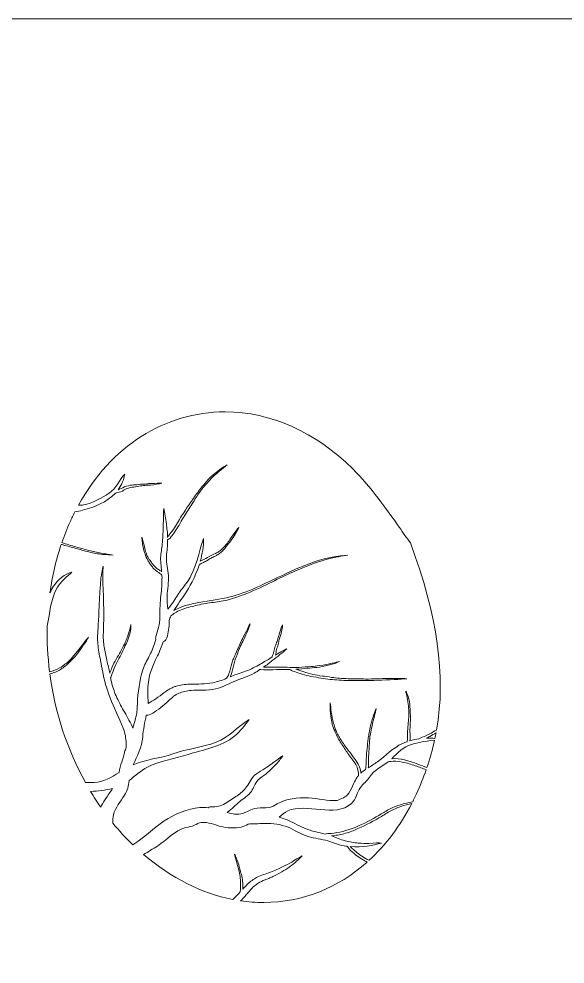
# Model space of a CAD drawing. Extents: x 259 to 1424, y -885 to -136.
# Drawn here: x 344.2 to 425.2, y -701.4 to -561.3 of the extents above; entities that cross this region are included whole.
import ezdxf

# ---------------------------------------------------------------- set-up
doc = ezdxf.new("R2010")
doc.units = 0
doc.header["$MEASUREMENT"] = 0
doc.layers.add('Layer 1', color=7, linetype='Continuous', lineweight=0)

# ---------------------------------------------------------------- blocks, each defined once
blk = doc.blocks.new('Block_0')
at = {"layer": 'Layer 1'}
for points, knots in [([(263.18, -561.27), (263.18, -561.27), (263.18, -652.06), (263.18, -652.06), (263.18, -652.06), (263.18, -653.11), (263.18, -653.11), (263.18, -653.11), (263.18, -656.28), (263.18, -656.28), (263.18, -656.28), (263.18, -657.92), (263.18, -657.92), (263.18, -657.92), (263.18, -658.26), (263.18, -658.26), (263.18, -658.26), (263.18, -658.62), (263.18, -658.62), (263.18, -658.62), (263.18, -664.82), (263.18, -664.82), (263.18, -664.82), (263.18, -665.3), (263.18, -665.3), (263.18, -665.3), (263.18, -670), (263.18, -670), (263.18, -670), (263.18, -670.8), (263.18, -670.8), (263.18, -670.8), (263.18, -675.3), (263.18, -675.3), (263.18, -675.3), (263.18, -675.55), (263.18, -675.55), (263.18, -675.55), (263.18, -706.83), (263.18, -706.83), (263.18, -706.83), (263.18, -708.25), (263.18, -708.25), (263.18, -708.25), (263.18, -712.85), (263.18, -712.85), (263.18, -712.85), (263.18, -713.66), (263.18, -713.66), (263.18, -713.66), (263.18, -717.43), (263.18, -717.43), (263.18, -717.43), (263.18, -717.6), (263.18, -717.6), (263.18, -717.6), (263.18, -723.98), (263.18, -723.98), (263.18, -723.98), (263.18, -726.07), (263.18, -726.07), (263.18, -726.07), (263.18, -777.06), (263.18, -777.06), (263.18, -777.06), (263.18, -777.87), (263.18, -777.87), (263.18, -777.87), (263.18, -779.32), (263.18, -779.32), (263.18, -779.32), (263.18, -780.83), (263.18, -780.83), (263.18, -780.83), (263.18, -785.66), (263.18, -785.66), (263.18, -785.66), (263.18, -786.04), (263.18, -786.04), (263.18, -786.04), (263.18, -789.39), (263.18, -789.39), (263.18, -789.39), (263.18, -789.87), (263.18, -789.87), (263.18, -789.87), (263.18, -797.45), (263.18, -797.45), (263.18, -797.45), (263.18, -798.02), (263.18, -798.02), (263.18, -798.02), (263.18, -885.29), (263.18, -885.29), (263.18, -885.29), (587.19, -885.29), (587.19, -885.29), (587.19, -885.29), (587.19, -771.49), (587.19, -771.49), (587.19, -771.49), (587.19, -770.62), (587.19, -770.62), (587.19, -770.62), (587.19, -766.49), (587.19, -766.49), (587.19, -766.49), (587.19, -765.45), (587.19, -765.45), (587.19, -765.45), (587.19, -761.97), (587.19, -761.97), (587.19, -761.97), (587.19, -760.88), (587.19, -760.88), (587.19, -760.88), (587.19, -756.58), (587.19, -756.58), (587.19, -756.58), (587.19, -755.58), (587.19, -755.58), (587.19, -755.58), (587.19, -746.45), (587.19, -746.45), (587.19, -746.45), (587.19, -744.96), (587.19, -744.96), (587.19, -744.96), (587.19, -740.38), (587.19, -740.38), (587.19, -740.38), (587.19, -739.33), (587.19, -739.33), (587.19, -739.33), (587.19, -733.05), (587.19, -733.05), (587.19, -733.05), (587.19, -731.98), (587.19, -731.98), (587.19, -731.98), (587.19, -721.86), (587.19, -721.86), (587.19, -721.86), (587.19, -721.18), (587.19, -721.18), (587.19, -721.18), (587.19, -673.51), (587.19, -673.51), (587.19, -673.51), (587.19, -673.43), (587.19, -673.43), (587.19, -673.43), (587.19, -561.27), (587.19, -561.27), (587.19, -561.27), (263.18, -561.27), (263.18, -561.27)], [0, 0, 0, 0, 1, 1, 1, 2, 2, 2, 3, 3, 3, 4, 4, 4, 5, 5, 5, 6, 6, 6, 7, 7, 7, 8, 8, 8, 9, 9, 9, 10, 10, 10, 11, 11, 11, 12, 12, 12, 13, 13, 13, 14, 14, 14, 15, 15, 15, 16, 16, 16, 17, 17, 17, 18, 18, 18, 19, 19, 19, 20, 20, 20, 21, 21, 21, 22, 22, 22, 23, 23, 23, 24, 24, 24, 25, 25, 25, 26, 26, 26, 27, 27, 27, 28, 28, 28, 29, 29, 29, 30, 30, 30, 31, 31, 31, 32, 32, 32, 33, 33, 33, 34, 34, 34, 35, 35, 35, 36, 36, 36, 37, 37, 37, 38, 38, 38, 39, 39, 39, 40, 40, 40, 41, 41, 41, 42, 42, 42, 43, 43, 43, 44, 44, 44, 45, 45, 45, 46, 46, 46, 47, 47, 47, 48, 48, 48, 49, 49, 49, 50, 50, 50, 51, 51, 51, 52, 52, 52, 52]), ([(348.38, -651.31), (348.38, -651.31), (348.38, -651.28), (348.38, -651.28), (348.86, -649.22), (348.74, -647.57), (349.91, -645.52), (350.34, -644.78), (351.35, -643.88), (352.03, -643.33), (351.07, -643.44), (349.86, -644.58), (349.3, -645.4), (349.09, -645.7), (348.92, -646.04), (348.78, -646.39), (349.11, -643.93), (349.67, -641.52), (350.46, -639.19), (350.64, -639.24), (350.82, -639.29), (350.99, -639.34), (351.67, -639.53), (352.24, -639.67), (352.85, -639.85), (353.37, -639.99), (353.89, -640.15), (354.54, -640.32), (355.25, -640.45), (355.94, -640.62), (356.57, -640.68), (357.21, -640.73), (357.76, -640.76), (358.16, -640.77), (357.6, -640.63), (356.49, -640.59), (354.57, -640.09), (354.04, -639.94), (353.64, -639.88), (353.13, -639.72), (352.48, -639.52), (351.76, -639.31), (351.06, -639.09), (350.89, -639.04), (350.72, -638.99), (350.55, -638.93), (350.91, -637.88), (351.31, -636.85), (351.77, -635.84), (352, -635.34), (352.24, -634.84), (352.49, -634.36), (352.88, -634.3), (353.27, -634.23), (353.63, -634.13), (355.43, -633.66), (357.22, -632.91), (358.43, -631.64), (358.51, -631.56), (358.76, -631.55), (359.07, -631.46), (359.43, -631.41), (359.63, -631.18), (359.9, -631.04), (360.28, -630.83), (360.58, -630.8), (360.96, -630.73), (361.28, -630.68), (361.65, -630.62), (361.98, -630.57), (362.3, -630.52), (362.57, -630.46), (362.87, -630.44), (363.12, -630.43), (363.37, -630.43), (363.68, -630.4), (364.35, -630.35), (365.01, -630.24), (365.37, -630.09), (365.09, -630.08), (364.58, -630.16), (363.65, -630.17), (363.39, -630.18), (363.21, -630.24), (362.96, -630.24), (362.65, -630.24), (362.29, -630.28), (361.94, -630.31), (361.61, -630.35), (361.26, -630.37), (360.95, -630.4), (360.59, -630.43), (360.23, -630.52), (359.85, -630.68), (359.5, -630.81), (359.17, -630.97), (358.88, -631.12), (359.37, -630.46), (359.72, -629.68), (359.87, -628.76), (359.13, -629.51), (358.63, -630.93), (357.55, -631.61), (356.48, -632.29), (355.04, -633.1), (353.77, -633.34), (353.53, -633.38), (353.27, -633.4), (353, -633.4), (357.81, -624.67), (365.8, -619.54), (374.78, -619.54), (381.51, -619.54), (388.23, -622.55), (393.7, -628.01), (396.38, -630.68), (398.71, -633.99), (400.58, -636.65), (401.16, -637.47), (401.71, -638.26), (402.24, -638.98), (406.26, -649.81), (407.53, -658.61), (406.12, -666.72), (405.77, -666.9), (405.43, -667.11), (405.04, -667.32), (404.58, -667.57), (404.08, -667.77), (403.68, -667.92), (403.61, -667.95), (403.55, -667.98), (403.5, -668.02), (403.08, -668.07), (402.62, -668.18), (402.17, -668.32), (402.18, -668.05), (402.21, -667.61), (402.18, -667.3), (402.13, -666.8), (402.18, -666.46), (402.21, -666), (402.23, -665.64), (402.25, -665.2), (402.25, -664.82), (402.23, -664.45), (402.21, -664.11), (402.2, -663.78), (402.18, -663.49), (402.18, -663.2), (402.14, -662.84), (402.07, -662.46), (402.01, -662.08), (401.9, -661.76), (401.78, -661.43), (401.66, -661.16), (401.56, -660.97), (401.58, -661.28), (401.83, -661.83), (401.92, -662.88), (401.93, -663.18), (401.99, -663.38), (401.99, -663.67), (402, -664.02), (401.99, -664.43), (401.99, -664.82), (401.98, -665.2), (401.93, -665.59), (401.89, -665.93), (401.84, -666.33), (401.82, -666.74), (401.83, -667.2), (401.83, -667.63), (401.8, -668.05), (401.77, -668.4), (401.77, -668.4), (401.77, -668.45), (401.77, -668.45), (401.52, -668.54), (401.28, -668.63), (401.06, -668.73), (399.65, -669.34), (398.55, -670.54), (397.36, -671.43), (396.89, -671.78), (396.43, -672.04), (395.99, -672.31), (396, -672.21), (396.01, -672.12), (396.01, -672.04), (396.01, -671.35), (396.03, -670.89), (396.06, -670.27), (396.07, -669.79), (396.12, -669.2), (396.16, -668.69), (396.19, -668.19), (396.2, -667.77), (396.3, -667.32), (396.38, -666.94), (396.43, -666.56), (396.56, -666.1), (396.77, -665.09), (397.05, -664.13), (397.15, -663.55), (396.98, -663.93), (396.7, -664.68), (396.33, -666.06), (396.21, -666.45), (396.23, -666.75), (396.13, -667.12), (396.08, -667.35), (396.03, -667.61), (395.99, -667.87), (395.96, -668.13), (395.93, -668.41), (395.9, -668.67), (395.84, -669.19), (395.77, -669.72), (395.74, -670.18), (395.69, -670.73), (395.7, -671.28), (395.66, -671.89), (395.66, -672.13), (395.62, -672.36), (395.57, -672.58), (395.33, -672.73), (395.11, -672.9), (394.9, -673.09), (394.89, -672.97), (394.88, -672.85), (394.85, -672.73), (394.8, -672.38), (394.65, -672.04), (394.51, -671.79), (394.07, -671.09), (393.74, -670.64), (393.3, -670.06), (392.94, -669.6), (392.5, -669.05), (392.17, -668.55), (392.01, -668.3), (391.86, -668.07), (391.71, -667.85), (391.58, -667.62), (391.46, -667.38), (391.34, -667.14), (391.26, -666.94), (391.17, -666.72), (391.09, -666.5), (391.01, -666.27), (390.94, -666.02), (390.85, -665.76), (390.52, -664.59), (390.44, -663.4), (390.35, -662.71), (390.32, -663.2), (390.27, -664.16), (390.64, -665.84), (390.71, -666.07), (390.78, -666.26), (390.85, -666.45), (390.92, -666.64), (391.01, -666.82), (391.09, -667.04), (391.18, -667.31), (391.33, -667.58), (391.47, -667.87), (391.62, -668.14), (391.79, -668.42), (391.96, -668.69), (392.29, -669.22), (392.66, -669.74), (392.98, -670.18), (393.36, -670.71), (393.78, -671.21), (394.13, -671.83), (394.45, -672.37), (394.55, -672.98), (394.52, -673.49), (394.37, -673.67), (394.22, -673.88), (394.09, -674.13), (393.76, -674.75), (393.3, -676.13), (392.71, -676.51), (392.2, -676.85), (391.52, -677.22), (390.86, -677.19), (389.37, -677.12), (388.1, -676.76), (386.58, -676.76), (384.74, -676.76), (383.45, -677.04), (381.88, -678.01), (381.12, -678.48), (379.62, -678.09), (378.81, -678.44), (378.14, -678.74), (377.28, -679.27), (376.51, -679.21), (376.01, -679.17), (375.54, -679.07), (375.08, -678.94), (375.84, -678.34), (376.29, -677.82), (376.95, -677.3), (377.21, -677.07), (377.54, -676.87), (377.84, -676.63), (378.15, -676.4), (378.44, -676.13), (378.65, -675.82), (379.04, -675.24), (379.22, -674.6), (379.62, -674.15), (379.96, -673.77), (380.39, -673.56), (380.84, -673.21), (381.12, -672.97), (381.34, -672.79), (381.56, -672.56), (381.79, -672.34), (382.01, -672.13), (382.21, -671.9), (382.64, -671.46), (383.01, -670.99), (383.3, -670.56), (383.08, -670.62), (382.79, -670.91), (382.3, -671.27), (381.81, -671.62), (381.17, -672.09), (380.35, -672.62), (379.88, -672.92), (379.5, -673.12), (379.09, -673.48), (378.58, -673.94), (378.24, -674.8), (377.79, -675.35), (377.58, -675.62), (377.34, -675.84), (377.1, -676.04), (376.86, -676.25), (376.61, -676.41), (376.36, -676.58), (375.76, -676.97), (375.18, -677.34), (374.51, -677.74), (373.89, -678.12), (373.13, -678.1), (372.53, -678.12), (372.41, -678.12), (372.32, -678.16), (372.26, -678.23), (371.86, -678.19), (371.44, -678.18), (371, -678.22), (369.13, -678.43), (367.28, -679.14), (365.73, -680.2), (364.11, -681.3), (362.7, -682.72), (361.07, -683.73), (360.03, -682.74), (359.04, -681.67), (358.13, -680.54), (358.1, -680.1), (358.09, -679.68), (358.2, -679.26), (358.46, -678.24), (359.29, -677.28), (359.83, -676.39), (360.29, -675.63), (360.42, -675.02), (360.54, -674.2), (361.39, -673.53), (362.24, -672.73), (363.23, -672.22), (365.06, -671.29), (367.24, -671), (369.13, -670.38), (371.51, -669.61), (374.15, -669.27), (376.19, -667.59), (376.99, -666.93), (377.73, -666.03), (378.32, -665.18), (376.55, -666.18), (375.4, -667.81), (373.42, -668.54), (371.3, -669.32), (369.12, -669.49), (367.02, -670.25), (365.11, -670.93), (363, -671.06), (361.14, -671.88), (361.69, -670.53), (362.42, -669.25), (362.54, -667.77), (362.64, -666.62), (362.83, -665.6), (363.07, -664.52), (363.35, -664.53), (363.67, -664.44), (364.03, -664.23), (364.77, -663.76), (365.66, -663.09), (366.37, -662.38), (366.63, -662.12), (366.88, -661.92), (367.12, -661.72), (367.38, -661.55), (367.62, -661.38), (367.9, -661.27), (368.44, -661.02), (369.03, -660.9), (369.71, -660.84), (370.25, -660.79), (370.87, -660.83), (371.5, -660.81), (372.12, -660.8), (372.76, -660.73), (373.35, -660.61), (374.51, -660.32), (375.49, -659.76), (376.46, -659.35), (376.88, -659.2), (377.28, -659.05), (377.71, -658.89), (378.14, -658.73), (378.59, -658.55), (379.07, -658.27), (379.37, -658.11), (379.65, -657.93), (379.93, -657.76), (379.93, -657.76), (380.06, -657.76), (380.06, -657.76), (380.47, -657.77), (381.27, -657.82), (381.82, -657.77), (382.6, -657.71), (383.13, -657.73), (383.85, -657.74), (384.01, -657.74), (384.19, -657.74), (384.37, -657.73), (384.45, -657.82), (384.67, -657.94), (385.06, -658.06), (385.62, -658.24), (386.71, -658.63), (387.49, -658.77), (388.04, -658.88), (388.51, -658.93), (388.96, -659.02), (389.41, -659.08), (389.85, -659.14), (390.36, -659.21), (391.16, -659.29), (392.15, -659.38), (393, -659.37), (393.84, -659.4), (394.54, -659.34), (395.3, -659.36), (395.93, -659.35), (396.58, -659.36), (397.37, -659.34), (399.07, -659.28), (400.74, -659.2), (401.69, -659.11), (401.01, -659.06), (399.69, -659.09), (397.34, -659.11), (396.68, -659.11), (396.21, -659.17), (395.57, -659.16), (394.79, -659.13), (393.88, -659.16), (393, -659.11), (392.15, -659.1), (391.28, -658.99), (390.53, -658.91), (390.09, -658.83), (389.64, -658.77), (389.18, -658.71), (388.71, -658.65), (388.25, -658.56), (387.75, -658.47), (386.84, -658.27), (385.97, -657.96), (385.25, -657.71), (385.4, -657.7), (385.56, -657.7), (385.7, -657.69), (386.29, -657.63), (386.79, -657.58), (387.31, -657.53), (387.76, -657.48), (388.21, -657.45), (388.77, -657.38), (389.36, -657.26), (389.95, -657.16), (390.45, -657.01), (390.96, -656.85), (391.4, -656.7), (391.71, -656.58), (391.23, -656.63), (390.35, -656.95), (388.71, -657.16), (388.25, -657.2), (387.93, -657.28), (387.48, -657.32), (386.94, -657.36), (386.3, -657.38), (385.69, -657.43), (385.09, -657.44), (384.47, -657.43), (383.94, -657.41), (383.31, -657.38), (382.67, -657.4), (381.95, -657.41), (381.44, -657.43), (380.92, -657.41), (380.47, -657.39), (380.93, -657.07), (381.35, -656.74), (381.76, -656.43), (382.54, -655.8), (383.27, -655.24), (383.92, -654.69), (383.58, -654.8), (383.01, -655.13), (382.22, -655.6), (382.26, -655.48), (382.3, -655.34), (382.31, -655.22), (382.33, -654.89), (382.42, -654.68), (382.51, -654.39), (382.58, -654.17), (382.66, -653.89), (382.71, -653.65), (382.77, -653.41), (382.79, -653.2), (382.86, -652.98), (382.91, -652.8), (382.99, -652.63), (383.05, -652.4), (383.18, -651.92), (383.26, -651.43), (383.26, -651.14), (383.15, -651.31), (383.06, -651.69), (382.83, -652.35), (382.76, -652.53), (382.77, -652.68), (382.69, -652.85), (382.61, -653.07), (382.54, -653.33), (382.46, -653.58), (382.39, -653.82), (382.29, -654.06), (382.2, -654.27), (382.1, -654.52), (382.03, -654.78), (381.98, -655.08), (381.92, -655.35), (381.82, -655.61), (381.73, -655.82), (381.72, -655.85), (381.71, -655.89), (381.71, -655.92), (381.38, -656.13), (381.01, -656.34), (380.61, -656.58), (380.04, -656.92), (379.4, -657.27), (378.67, -657.63), (378.26, -657.83), (377.89, -657.97), (377.52, -658.09), (377.16, -658.21), (376.79, -658.34), (376.39, -658.48), (376.13, -658.57), (375.84, -658.69), (375.54, -658.81), (375.57, -658.75), (375.6, -658.68), (375.61, -658.62), (375.79, -657.97), (375.89, -657.55), (376.04, -656.98), (376.1, -656.76), (376.17, -656.52), (376.25, -656.28), (376.35, -656.04), (376.44, -655.8), (376.53, -655.57), (376.61, -655.35), (376.68, -655.14), (376.75, -654.94), (376.83, -654.74), (376.92, -654.54), (377.01, -654.35), (377.17, -654.02), (377.34, -653.68), (377.54, -653.28), (377.97, -652.39), (378.32, -651.49), (378.48, -650.96), (378.26, -651.29), (377.97, -651.99), (377.33, -653.19), (377.14, -653.53), (377.07, -653.8), (376.9, -654.12), (376.69, -654.52), (376.47, -655), (376.28, -655.48), (376.19, -655.71), (376.09, -655.94), (375.99, -656.16), (375.89, -656.39), (375.81, -656.62), (375.75, -656.83), (375.58, -657.33), (375.49, -657.85), (375.32, -658.39), (375.24, -658.64), (375.12, -658.86), (374.98, -659.05), (374.31, -659.33), (373.6, -659.6), (372.92, -659.7), (372.34, -659.79), (371.81, -659.86), (371.27, -659.89), (370.74, -659.91), (370.22, -659.91), (369.69, -659.92), (369.06, -659.92), (368.38, -659.98), (367.7, -660.16), (367.52, -660.22), (367.35, -660.27), (367.18, -660.33), (367.01, -660.4), (366.84, -660.48), (366.67, -660.56), (366.49, -660.64), (366.35, -660.75), (366.19, -660.85), (366.03, -660.95), (365.88, -661.05), (365.73, -661.17), (364.9, -661.83), (364.07, -662.38), (363.33, -662.77), (363.34, -662.22), (363.29, -661.65), (363.29, -661.07), (363.29, -658.99), (363.82, -657.51), (364.73, -655.73), (365.09, -655.03), (365.35, -654.34), (365.56, -653.66), (365.85, -653.53), (366.11, -653.23), (366.2, -652.73), (366.26, -652.39), (366.35, -651.99), (366.41, -651.56), (366.46, -651.22), (366.46, -650.85), (366.44, -650.48), (366.52, -650.25), (366.62, -650.03), (366.73, -649.8), (366.77, -649.77), (366.81, -649.73), (366.85, -649.7), (367.19, -649.38), (367.81, -649.05), (368.51, -648.79), (369.21, -648.54), (369.99, -648.36), (370.61, -648.21), (371.51, -648.01), (372.28, -647.9), (373.03, -647.79), (373.78, -647.68), (374.53, -647.6), (375.35, -647.36), (376.66, -647.01), (378.2, -646.42), (379.48, -645.83), (380.75, -645.25), (381.78, -644.71), (382.92, -644.16), (383.88, -643.71), (384.85, -643.27), (386.06, -642.75), (387.36, -642.2), (388.68, -641.72), (389.87, -641.4), (391.07, -641.05), (392.15, -640.92), (392.94, -640.8), (391.82, -640.83), (389.58, -641.05), (385.93, -642.56), (384.91, -642.98), (384.22, -643.36), (383.25, -643.79), (382.07, -644.33), (380.7, -645.01), (379.37, -645.6), (378.07, -646.17), (376.7, -646.66), (375.48, -646.98), (374.06, -647.4), (372.53, -647.47), (370.85, -647.81), (369.54, -648.06), (368.2, -648.39), (367.17, -649), (367.69, -648.13), (368.31, -647.3), (368.84, -646.5), (369.4, -645.64), (370.33, -644.08), (370.95, -642.14), (371.02, -642.13), (371.11, -642.11), (371.23, -642.04), (371.34, -641.98), (371.51, -641.88), (371.71, -641.79), (371.9, -641.7), (372.1, -641.6), (372.25, -641.49), (372.47, -641.35), (372.67, -641.24), (372.86, -641.14), (373.05, -641.05), (373.25, -640.96), (373.46, -640.83), (373.63, -640.73), (373.82, -640.64), (374, -640.5), (374.16, -640.36), (374.34, -640.22), (374.48, -640.07), (374.61, -639.91), (374.73, -639.78), (374.84, -639.64), (374.95, -639.49), (375.06, -639.35), (375.17, -639.21), (375.36, -638.97), (375.56, -638.74), (375.77, -638.43), (376.21, -637.75), (376.61, -637.08), (376.81, -636.67), (376.57, -636.89), (376.23, -637.41), (375.57, -638.31), (375.39, -638.56), (375.29, -638.76), (375.1, -638.99), (374.86, -639.27), (374.59, -639.6), (374.29, -639.88), (374.15, -640.02), (373.99, -640.14), (373.84, -640.26), (373.68, -640.37), (373.5, -640.44), (373.34, -640.52), (372.98, -640.72), (372.59, -640.89), (372.17, -641.13), (371.8, -641.34), (371.41, -641.51), (371.08, -641.68), (371.37, -640.63), (371.57, -639.49), (371.57, -638.3), (371.27, -639.03), (370.58, -642.12), (369.7, -643.83), (369.33, -644.56), (368.91, -645.11), (368.37, -645.77), (367.91, -646.34), (367.57, -646.99), (367.17, -647.59), (366.89, -648.01), (366.56, -648.41), (366.26, -648.82), (366.19, -648.15), (366.14, -647.52), (366.16, -646.81), (366.19, -645.88), (366.42, -644.79), (366.36, -643.82), (366.29, -642.87), (366.04, -642), (366.05, -641.13), (366.06, -640.41), (366.24, -639.75), (366.23, -638.85), (366.24, -638.72), (366.23, -638.59), (366.23, -638.47), (366.31, -638.51), (366.5, -638.4), (366.78, -638.03), (367.07, -637.65), (367.63, -636.88), (367.93, -636.32), (368.35, -635.52), (368.7, -635.01), (369.14, -634.31), (369.49, -633.75), (369.92, -633.08), (370.29, -632.5), (370.66, -631.94), (370.96, -631.45), (371.34, -630.97), (371.5, -630.78), (371.67, -630.57), (371.85, -630.37), (372.03, -630.16), (372.23, -629.95), (372.44, -629.72), (373.38, -628.7), (374.45, -627.88), (375.07, -627.41), (374.58, -627.67), (373.64, -628.22), (372.26, -629.57), (371.89, -629.97), (371.66, -630.28), (371.33, -630.68), (370.91, -631.16), (370.48, -631.77), (370.07, -632.36), (369.69, -632.92), (369.28, -633.52), (368.92, -634.04), (368.51, -634.65), (368.12, -635.29), (367.7, -636), (367.31, -636.67), (366.87, -637.29), (366.48, -637.77), (366.36, -637.92), (366.28, -638.06), (366.24, -638.18), (366.22, -637.47), (366.13, -636.8), (366.05, -636.17), (365.97, -635.34), (365.82, -634.57), (365.68, -633.86), (365.52, -634.48), (365.7, -636.18), (365.47, -638.87), (365.42, -639.63), (365.28, -640.17), (365.21, -640.91), (365.15, -641.58), (365.28, -642.44), (365.35, -643.25), (365.24, -643.16), (365.12, -643.08), (365.02, -643.02), (364.83, -642.9), (364.68, -642.79), (364.54, -642.67), (364.41, -642.54), (364.3, -642.4), (364.16, -642.25), (364.1, -642.19), (364.05, -642.13), (363.99, -642.07), (363.94, -642), (363.88, -641.92), (363.83, -641.85), (363.73, -641.7), (363.62, -641.56), (363.52, -641.42), (363.37, -641.13), (363.18, -640.91), (363.09, -640.61), (363.02, -640.37), (362.93, -640.13), (362.86, -639.81), (362.68, -639.15), (362.56, -638.48), (362.42, -638.11), (362.41, -638.25), (362.43, -638.45), (362.46, -638.74), (362.49, -639.03), (362.56, -639.4), (362.64, -639.88), (362.68, -640.16), (362.82, -640.32), (362.88, -640.58), (362.94, -640.9), (363.15, -641.23), (363.3, -641.56), (363.39, -641.7), (363.49, -641.85), (363.59, -642.01), (363.68, -642.16), (363.77, -642.31), (363.88, -642.43), (364, -642.58), (364.12, -642.72), (364.26, -642.86), (364.4, -643), (364.57, -643.12), (364.74, -643.25), (364.97, -643.42), (365.19, -643.59), (365.39, -643.75), (365.39, -643.85), (365.39, -643.95), (365.4, -644.04), (365.4, -645.02), (365.33, -645.89), (365.24, -646.75), (365.12, -647.78), (365.08, -648.82), (365.07, -649.98), (365.07, -650.51), (365.03, -651.03), (364.89, -651.51), (364.75, -651.99), (364.61, -652.45), (364.49, -652.86), (364.44, -653.04), (364.45, -653.19), (364.5, -653.32), (364.47, -653.41), (364.44, -653.5), (364.41, -653.59), (364.04, -654.58), (363.78, -655.25), (363.52, -655.75), (363.13, -656.5), (362.81, -657.02), (362.56, -657.81), (362.04, -659.45), (361.83, -661.09), (361.75, -662.86), (361.71, -663.64), (361.7, -664.3), (361.45, -665.05), (361.31, -665.5), (361.19, -665.96), (361.07, -666.42), (361.04, -666.35), (361.02, -666.28), (360.99, -666.21), (360.56, -665.28), (360.12, -664.55), (359.71, -663.84), (359.31, -663.12), (358.93, -662.43), (358.58, -661.63), (358.29, -660.99), (358.07, -660.27), (357.89, -659.55), (357.84, -659.37), (357.8, -659.17), (357.76, -658.98), (357.78, -658.94), (357.8, -658.91), (357.81, -658.86), (357.9, -658.59), (358.16, -658.08), (358.27, -657.71), (358.43, -657.17), (358.63, -656.85), (358.87, -656.4), (359.06, -656.04), (359.3, -655.61), (359.48, -655.23), (359.66, -654.85), (359.79, -654.51), (359.96, -654.17), (360.09, -653.88), (360.25, -653.59), (360.39, -653.22), (360.71, -652.41), (360.83, -651.55), (360.79, -651.06), (360.69, -651.39), (360.65, -652.06), (360.17, -653.15), (360.04, -653.45), (359.99, -653.68), (359.84, -653.97), (359.64, -654.34), (359.45, -654.72), (359.25, -655.11), (359.05, -655.49), (358.81, -655.86), (358.61, -656.19), (358.38, -656.58), (358.17, -656.99), (357.98, -657.48), (357.87, -657.75), (357.75, -658.03), (357.64, -658.28), (357.59, -657.98), (357.53, -657.68), (357.46, -657.4), (357.3, -656.71), (357.15, -656.04), (357, -655.39), (356.85, -654.73), (356.76, -654.08), (356.7, -653.43), (356.65, -652.88), (356.7, -652.36), (356.72, -651.8), (356.74, -651.24), (356.75, -650.65), (356.77, -649.97), (356.76, -647.05), (356.55, -644.56), (356.68, -642.44), (356.6, -642.66), (356.54, -643), (356.46, -643.43), (356.43, -643.65), (356.39, -643.89), (356.35, -644.16), (356.31, -644.43), (356.31, -644.72), (356.28, -645.04), (356.23, -645.67), (356.15, -646.4), (356.14, -647.23), (356.12, -647.65), (356.09, -648.09), (356.06, -648.55), (356.05, -649.02), (356.04, -649.5), (356.01, -650.02), (355.99, -650.31), (355.97, -650.58), (355.95, -650.84), (355.94, -651.09), (355.92, -651.34), (355.91, -651.59), (355.88, -652.08), (355.84, -652.57), (355.84, -653.13), (355.87, -653.82), (355.95, -654.63), (356.09, -655.45), (356.17, -655.86), (356.25, -656.28), (356.33, -656.69), (356.37, -656.89), (356.41, -657.1), (356.44, -657.29), (356.49, -657.49), (356.53, -657.69), (356.57, -657.88), (356.8, -659.36), (357.23, -660.68), (357.7, -661.93), (358.26, -663.42), (358.99, -664.86), (359.63, -666.44), (359.94, -667.16), (360.06, -667.93), (360.08, -668.65), (360.08, -668.82), (360.08, -669), (360.07, -669.17), (360.07, -669.28), (360.06, -669.39), (360.04, -669.49), (359.94, -669.69), (359.85, -669.89), (359.82, -670.11), (359.68, -671.09), (359.18, -671.87), (359.06, -673.02), (357.88, -673.73), (356.66, -674.43), (355.34, -674.51), (354.91, -674.53), (354.47, -674.52), (354.04, -674.5), (351.31, -669.58), (349.52, -664.04), (348.77, -658.39), (349.29, -658.26), (349.9, -658.03), (350.36, -657.73), (350.89, -657.4), (351.27, -657.04), (351.68, -656.66), (352.03, -656.34), (352.36, -656), (352.73, -655.55), (353.51, -654.57), (354.15, -653.55), (354.52, -652.95), (354.16, -653.3), (353.64, -654.11), (352.54, -655.42), (352.22, -655.78), (352.03, -656.07), (351.69, -656.39), (351.28, -656.77), (350.77, -657.2), (350.22, -657.51), (349.75, -657.79), (349.23, -657.96), (348.73, -658.07), (348.44, -655.82), (348.32, -653.56), (348.38, -651.31)], [0, 0, 0, 0, 1, 1, 1, 2, 2, 2, 3, 3, 3, 4, 4, 4, 5, 5, 5, 6, 6, 6, 7, 7, 7, 8, 8, 8, 9, 9, 9, 10, 10, 10, 11, 11, 11, 12, 12, 12, 13, 13, 13, 14, 14, 14, 15, 15, 15, 16, 16, 16, 17, 17, 17, 18, 18, 18, 19, 19, 19, 20, 20, 20, 21, 21, 21, 22, 22, 22, 23, 23, 23, 24, 24, 24, 25, 25, 25, 26, 26, 26, 27, 27, 27, 28, 28, 28, 29, 29, 29, 30, 30, 30, 31, 31, 31, 32, 32, 32, 33, 33, 33, 34, 34, 34, 35, 35, 35, 36, 36, 36, 37, 37, 37, 38, 38, 38, 39, 39, 39, 40, 40, 40, 41, 41, 41, 42, 42, 42, 43, 43, 43, 44, 44, 44, 45, 45, 45, 46, 46, 46, 47, 47, 47, 48, 48, 48, 49, 49, 49, 50, 50, 50, 51, 51, 51, 52, 52, 52, 53, 53, 53, 54, 54, 54, 55, 55, 55, 56, 56, 56, 57, 57, 57, 58, 58, 58, 59, 59, 59, 60, 60, 60, 61, 61, 61, 62, 62, 62, 63, 63, 63, 64, 64, 64, 65, 65, 65, 66, 66, 66, 67, 67, 67, 68, 68, 68, 69, 69, 69, 70, 70, 70, 71, 71, 71, 72, 72, 72, 73, 73, 73, 74, 74, 74, 75, 75, 75, 76, 76, 76, 77, 77, 77, 78, 78, 78, 79, 79, 79, 80, 80, 80, 81, 81, 81, 82, 82, 82, 83, 83, 83, 84, 84, 84, 85, 85, 85, 86, 86, 86, 87, 87, 87, 88, 88, 88, 89, 89, 89, 90, 90, 90, 91, 91, 91, 92, 92, 92, 93, 93, 93, 94, 94, 94, 95, 95, 95, 96, 96, 96, 97, 97, 97, 98, 98, 98, 99, 99, 99, 100, 100, 100, 101, 101, 101, 102, 102, 102, 103, 103, 103, 104, 104, 104, 105, 105, 105, 106, 106, 106, 107, 107, 107, 108, 108, 108, 109, 109, 109, 110, 110, 110, 111, 111, 111, 112, 112, 112, 113, 113, 113, 114, 114, 114, 115, 115, 115, 116, 116, 116, 117, 117, 117, 118, 118, 118, 119, 119, 119, 120, 120, 120, 121, 121, 121, 122, 122, 122, 123, 123, 123, 124, 124, 124, 125, 125, 125, 126, 126, 126, 127, 127, 127, 128, 128, 128, 129, 129, 129, 130, 130, 130, 131, 131, 131, 132, 132, 132, 133, 133, 133, 134, 134, 134, 135, 135, 135, 136, 136, 136, 137, 137, 137, 138, 138, 138, 139, 139, 139, 140, 140, 140, 141, 141, 141, 142, 142, 142, 143, 143, 143, 144, 144, 144, 145, 145, 145, 146, 146, 146, 147, 147, 147, 148, 148, 148, 149, 149, 149, 150, 150, 150, 151, 151, 151, 152, 152, 152, 153, 153, 153, 154, 154, 154, 155, 155, 155, 156, 156, 156, 157, 157, 157, 158, 158, 158, 159, 159, 159, 160, 160, 160, 161, 161, 161, 162, 162, 162, 163, 163, 163, 164, 164, 164, 165, 165, 165, 166, 166, 166, 167, 167, 167, 168, 168, 168, 169, 169, 169, 170, 170, 170, 171, 171, 171, 172, 172, 172, 173, 173, 173, 174, 174, 174, 175, 175, 175, 176, 176, 176, 177, 177, 177, 178, 178, 178, 179, 179, 179, 180, 180, 180, 181, 181, 181, 182, 182, 182, 183, 183, 183, 184, 184, 184, 185, 185, 185, 186, 186, 186, 187, 187, 187, 188, 188, 188, 189, 189, 189, 190, 190, 190, 191, 191, 191, 192, 192, 192, 193, 193, 193, 194, 194, 194, 195, 195, 195, 196, 196, 196, 197, 197, 197, 198, 198, 198, 199, 199, 199, 200, 200, 200, 201, 201, 201, 202, 202, 202, 203, 203, 203, 204, 204, 204, 205, 205, 205, 206, 206, 206, 207, 207, 207, 208, 208, 208, 209, 209, 209, 210, 210, 210, 211, 211, 211, 212, 212, 212, 213, 213, 213, 214, 214, 214, 215, 215, 215, 216, 216, 216, 217, 217, 217, 218, 218, 218, 219, 219, 219, 220, 220, 220, 221, 221, 221, 222, 222, 222, 223, 223, 223, 224, 224, 224, 225, 225, 225, 226, 226, 226, 227, 227, 227, 228, 228, 228, 229, 229, 229, 230, 230, 230, 231, 231, 231, 232, 232, 232, 233, 233, 233, 234, 234, 234, 235, 235, 235, 236, 236, 236, 237, 237, 237, 238, 238, 238, 239, 239, 239, 240, 240, 240, 241, 241, 241, 242, 242, 242, 243, 243, 243, 244, 244, 244, 245, 245, 245, 246, 246, 246, 247, 247, 247, 248, 248, 248, 249, 249, 249, 250, 250, 250, 251, 251, 251, 252, 252, 252, 253, 253, 253, 254, 254, 254, 255, 255, 255, 256, 256, 256, 257, 257, 257, 258, 258, 258, 259, 259, 259, 260, 260, 260, 261, 261, 261, 262, 262, 262, 263, 263, 263, 264, 264, 264, 265, 265, 265, 266, 266, 266, 267, 267, 267, 268, 268, 268, 269, 269, 269, 270, 270, 270, 271, 271, 271, 272, 272, 272, 273, 273, 273, 274, 274, 274, 275, 275, 275, 276, 276, 276, 277, 277, 277, 278, 278, 278, 279, 279, 279, 280, 280, 280, 281, 281, 281, 282, 282, 282, 283, 283, 283, 284, 284, 284, 285, 285, 285, 286, 286, 286, 287, 287, 287, 288, 288, 288, 289, 289, 289, 290, 290, 290, 291, 291, 291, 292, 292, 292, 293, 293, 293, 294, 294, 294, 295, 295, 295, 296, 296, 296, 297, 297, 297, 298, 298, 298, 299, 299, 299, 300, 300, 300, 301, 301, 301, 302, 302, 302, 303, 303, 303, 304, 304, 304, 305, 305, 305, 306, 306, 306, 307, 307, 307, 308, 308, 308, 309, 309, 309, 310, 310, 310, 311, 311, 311, 312, 312, 312, 313, 313, 313, 314, 314, 314, 315, 315, 315, 316, 316, 316, 317, 317, 317, 318, 318, 318, 319, 319, 319, 320, 320, 320, 321, 321, 321, 322, 322, 322, 323, 323, 323, 324, 324, 324, 325, 325, 325, 326, 326, 326, 327, 327, 327, 328, 328, 328, 329, 329, 329, 330, 330, 330, 331, 331, 331, 332, 332, 332, 333, 333, 333, 334, 334, 334, 335, 335, 335, 336, 336, 336, 337, 337, 337, 338, 338, 338, 339, 339, 339, 340, 340, 340, 341, 341, 341, 342, 342, 342, 343, 343, 343, 344, 344, 344, 345, 345, 345, 346, 346, 346, 347, 347, 347, 348, 348, 348, 349, 349, 349, 350, 350, 350, 351, 351, 351, 352, 352, 352, 353, 353, 353, 354, 354, 354, 355, 355, 355, 356, 356, 356, 357, 357, 357, 358, 358, 358, 359, 359, 359, 360, 360, 360, 361, 361, 361, 362, 362, 362, 363, 363, 363, 364, 364, 364, 365, 365, 365, 366, 366, 366, 367, 367, 367, 368, 368, 368, 369, 369, 369, 370, 370, 370, 371, 371, 371, 372, 372, 372, 373, 373, 373, 374, 374, 374, 375, 375, 375, 376, 376, 376, 377, 377, 377, 378, 378, 378, 379, 379, 379, 379]), ([(405.82, -668.22), (405.53, -669.59), (405.15, -670.95), (404.69, -672.29), (404.25, -672.12), (403.8, -671.95), (403.33, -671.78), (402.04, -671.3), (400.68, -670.87), (399.48, -670.97), (400.32, -670.11), (401.24, -669.22), (402.4, -668.86), (403.09, -668.65), (404.22, -668.39), (405.82, -668.22)], [0, 0, 0, 0, 1, 1, 1, 2, 2, 2, 3, 3, 3, 4, 4, 4, 5, 5, 5, 5]), ([(404.62, -667.94), (404.79, -667.86), (404.96, -667.77), (405.1, -667.68), (405.45, -667.46), (405.74, -667.31), (406.04, -667.14), (405.99, -667.41), (405.94, -667.69), (405.88, -667.96), (405.42, -667.93), (405.01, -667.93), (404.62, -667.94)], [0, 0, 0, 0, 1, 1, 1, 2, 2, 2, 3, 3, 3, 4, 4, 4, 4]), ([(401.04, -671.47), (401.7, -671.6), (402.39, -671.83), (402.95, -672.01), (403.55, -672.22), (404.08, -672.41), (404.58, -672.61), (404.16, -673.81), (403.68, -675.01), (403.13, -676.2), (402.95, -676.59), (402.77, -676.98), (402.58, -677.35), (401.96, -677.46), (401.32, -677.61), (400.71, -677.81), (400.14, -678.01), (399.57, -678.23), (399.04, -678.51), (398.52, -678.81), (398.03, -679.1), (397.58, -679.37), (396.49, -679.99), (395.37, -680.6), (394.06, -681.15), (392.85, -681.65), (391.57, -681.93), (390.52, -682.04), (390.11, -682.05), (389.79, -682.1), (389.58, -682.16), (389.34, -682.1), (389.1, -682.05), (388.85, -681.98), (388.56, -681.92), (388.27, -681.85), (387.99, -681.78), (387.7, -681.7), (387.43, -681.61), (387.17, -681.52), (386.17, -681.16), (385.35, -680.7), (384.47, -680.28), (383.93, -680.03), (383.37, -679.8), (382.76, -679.62), (383.2, -679.34), (383.57, -678.95), (384.05, -678.72), (386.76, -677.45), (391.1, -679.83), (393.5, -677.6), (394.24, -676.91), (394.28, -675.99), (394.82, -675.23), (395.21, -674.66), (395.83, -674.31), (396.19, -673.71), (396.84, -672.6), (398, -672.17), (398.95, -671.44), (399.06, -671.41), (399.18, -671.39), (399.33, -671.37), (399.74, -671.31), (400.38, -671.32), (401.04, -671.47)], [0, 0, 0, 0, 1, 1, 1, 2, 2, 2, 3, 3, 3, 4, 4, 4, 5, 5, 5, 6, 6, 6, 7, 7, 7, 8, 8, 8, 9, 9, 9, 10, 10, 10, 11, 11, 11, 12, 12, 12, 13, 13, 13, 14, 14, 14, 15, 15, 15, 16, 16, 16, 17, 17, 17, 18, 18, 18, 19, 19, 19, 20, 20, 20, 21, 21, 21, 22, 22, 22, 22]), ([(354.81, -675.84), (355.92, -675.74), (357.03, -675.65), (358.07, -675.38), (357.74, -675.9), (357.37, -676.4), (357.06, -676.89), (356.66, -677.52), (356.47, -677.83), (356.33, -678.17), (355.8, -677.42), (355.29, -676.64), (354.81, -675.84)], [0, 0, 0, 0, 1, 1, 1, 2, 2, 2, 3, 3, 3, 4, 4, 4, 4]), ([(396.07, -683.53), (395.62, -683.53), (395.1, -683.52), (394.5, -683.48), (393.91, -683.41), (393.25, -683.32), (392.54, -683.15), (391.77, -682.94), (391.23, -682.7), (390.52, -682.43), (390.72, -682.41), (390.97, -682.37), (391.24, -682.33), (391.53, -682.28), (391.84, -682.24), (392.15, -682.15), (392.47, -682.07), (392.79, -681.99), (393.1, -681.89), (393.4, -681.78), (393.69, -681.67), (393.95, -681.57), (395.38, -680.93), (396.34, -680.47), (397.58, -679.76), (398.06, -679.46), (398.6, -679.11), (399.13, -678.8), (399.67, -678.49), (400.25, -678.25), (400.8, -678.06), (401.37, -677.87), (401.91, -677.72), (402.44, -677.62), (400.73, -680.94), (398.59, -683.77), (396.12, -686.03), (395.92, -685.94), (395.74, -685.85), (395.56, -685.75), (394.94, -685.4), (394.41, -684.97), (393.95, -684.57), (393.71, -684.34), (393.49, -684.16), (393.32, -684.01), (395.11, -684.17), (396.69, -683.83), (397.93, -683.47), (397.59, -683.4), (396.98, -683.49), (396.07, -683.53)], [0, 0, 0, 0, 1, 1, 1, 2, 2, 2, 3, 3, 3, 4, 4, 4, 5, 5, 5, 6, 6, 6, 7, 7, 7, 8, 8, 8, 9, 9, 9, 10, 10, 10, 11, 11, 11, 12, 12, 12, 13, 13, 13, 14, 14, 14, 15, 15, 15, 16, 16, 16, 17, 17, 17, 17]), ([(384.09, -681.13), (385.01, -681.49), (386.03, -682.21), (387.06, -682.5), (387.56, -682.67), (388.07, -682.75), (388.56, -682.84), (389.05, -682.94), (389.52, -683.03), (389.99, -683.15), (390.38, -683.25), (390.73, -683.41), (391.12, -683.54), (391.52, -683.67), (391.94, -683.8), (392.43, -683.9), (392.58, -683.93), (392.72, -683.94), (392.87, -683.96), (392.88, -683.97), (392.89, -683.99), (392.9, -684), (393.02, -684.19), (393.25, -684.47), (393.63, -684.81), (393.81, -684.98), (394.05, -685.16), (394.31, -685.37), (394.58, -685.57), (394.88, -685.79), (395.21, -685.98), (395.41, -686.1), (395.62, -686.2), (395.83, -686.3), (391.49, -690.15), (386.18, -692.29), (380.48, -692.29), (379.33, -692.29), (378.19, -692.21), (377.05, -692.04), (377.29, -691.82), (377.51, -691.59), (377.71, -691.35), (377.85, -691.15), (378.03, -691), (378.18, -690.82), (378.33, -690.64), (378.49, -690.47), (378.64, -690.3), (378.78, -690.11), (378.95, -689.96), (379.13, -689.82), (379.3, -689.68), (379.48, -689.54), (379.67, -689.42), (379.97, -689.2), (380.33, -689.09), (380.68, -688.94), (380.86, -688.87), (381.04, -688.79), (381.23, -688.71), (381.43, -688.64), (381.63, -688.55), (381.84, -688.45), (382.75, -688), (383.6, -687.53), (384.33, -686.99), (385.08, -686.48), (385.68, -685.89), (386.21, -685.39), (385.89, -685.48), (385.4, -685.84), (384.64, -686.29), (384.26, -686.51), (383.81, -686.76), (383.28, -687.01), (382.76, -687.26), (382.16, -687.5), (381.49, -687.78), (380.73, -688.06), (380.15, -688.24), (379.42, -688.58), (379.21, -688.7), (378.99, -688.85), (378.76, -689.01), (378.54, -689.19), (378.29, -689.35), (378.09, -689.58), (377.88, -689.79), (377.66, -690), (377.45, -690.21), (377.43, -690.24), (377.4, -690.27), (377.37, -690.3), (377.38, -689.99), (377.39, -689.75), (377.37, -689.44), (377.35, -689.11), (377.3, -688.72), (377.23, -688.4), (377.15, -688.07), (377.06, -687.81), (376.99, -687.52), (376.93, -687.28), (376.88, -687.02), (376.79, -686.72), (376.6, -686.08), (376.34, -685.47), (376.16, -685.14), (376.18, -685.41), (376.36, -685.9), (376.58, -686.8), (376.63, -687.05), (376.73, -687.22), (376.77, -687.46), (376.84, -687.8), (376.9, -688.12), (376.97, -688.45), (377.03, -688.78), (377.05, -689.12), (377.04, -689.41), (377.04, -689.76), (377.06, -690.1), (377.02, -690.48), (377.02, -690.56), (377, -690.63), (376.98, -690.7), (376.94, -690.75), (376.9, -690.79), (376.87, -690.84), (376.54, -691.19), (376.21, -691.52), (375.9, -691.84), (371.29, -690.94), (366.78, -688.68), (362.67, -685.18), (363.33, -684.76), (364.07, -684.33), (364.71, -683.92), (366.08, -683.03), (367.3, -681.62), (368.92, -681.18), (369.39, -681.06), (369.8, -681.03), (370.23, -680.84), (370.59, -680.69), (370.8, -680.48), (371.23, -680.44), (372.28, -680.33), (373.14, -680.76), (374.1, -681.01), (374.99, -681.24), (376.27, -681.32), (377.16, -681.1), (377.52, -681.01), (377.84, -680.85), (378.17, -680.69), (378.18, -680.69), (378.18, -680.69), (378.18, -680.69), (378.81, -680.56), (379.68, -680.63), (380.6, -680.58), (381.92, -680.53), (382.93, -680.69), (384.09, -681.13)], [0, 0, 0, 0, 1, 1, 1, 2, 2, 2, 3, 3, 3, 4, 4, 4, 5, 5, 5, 6, 6, 6, 7, 7, 7, 8, 8, 8, 9, 9, 9, 10, 10, 10, 11, 11, 11, 12, 12, 12, 13, 13, 13, 14, 14, 14, 15, 15, 15, 16, 16, 16, 17, 17, 17, 18, 18, 18, 19, 19, 19, 20, 20, 20, 21, 21, 21, 22, 22, 22, 23, 23, 23, 24, 24, 24, 25, 25, 25, 26, 26, 26, 27, 27, 27, 28, 28, 28, 29, 29, 29, 30, 30, 30, 31, 31, 31, 32, 32, 32, 33, 33, 33, 34, 34, 34, 35, 35, 35, 36, 36, 36, 37, 37, 37, 38, 38, 38, 39, 39, 39, 40, 40, 40, 41, 41, 41, 42, 42, 42, 43, 43, 43, 44, 44, 44, 45, 45, 45, 46, 46, 46, 47, 47, 47, 48, 48, 48, 49, 49, 49, 50, 50, 50, 51, 51, 51, 52, 52, 52, 53, 53, 53, 54, 54, 54, 55, 55, 55, 55])]:
    blk.add_open_spline(points, degree=3, knots=knots, dxfattribs=at)

msp = doc.modelspace()

# ---------------------------------------------------------------- block references
at = {"layer": 'Layer 1'}
msp.add_blockref('Block_0', (0, 0), dxfattribs=at)

doc.saveas('drawing.dxf')
